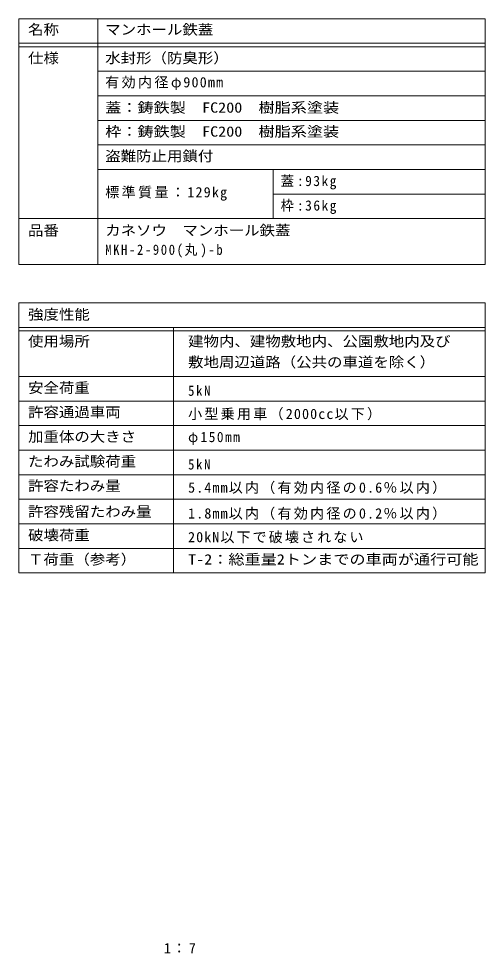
# Model space of a CAD drawing. Units: millimetres on the paper, enlarged 7 times. Extents: x -1063 to 1330, y -947 to 967.
# Drawn here: x 399 to 1330, y -940 to 925 of the extents above; entities that cross this region are included whole.
import ezdxf
from ezdxf.enums import TextEntityAlignment as Align

# ---------------------------------------------------------------- set-up
doc = ezdxf.new("R2010")
doc.units = ezdxf.units.MM
doc.header["$LTSCALE"] = 7
doc.layers.add('F-5_F-5ﾚｲﾔ', color=2, linetype='Continuous')
doc.layers.add('F-F_F-Fﾚｲﾔ', color=3, linetype='Continuous', lineweight=9)
doc.styles.add('ＭＳ ゴシック', font='')
doc.styles.get('ＭＳ ゴシック').set_extended_font_data('MS Gothic')

msp = doc.modelspace()

# ---------------------------------------------------------------- linework, layer by layer
at = {"layer": 'F-F_F-Fﾚｲﾔ', "color": 7}
for p, q in [((398.665, 925.4), (1329.692, 925.4)), ((398.665, 925.4), (398.665, 435.064)), ((556.481, 925.4), (556.481, 435.064)), ((1329.692, 925.4), (1329.692, 435.064)), ((398.665, 876.4), (1329.692, 876.4)), ((398.665, 869.4), (1329.692, 869.4)), ((1329.692, 820.4), (556.481, 820.4)), ((1329.692, 771.4), (556.481, 771.4)), ((556.481, 722.4), (1329.692, 722.4)), ((556.481, 673.401), (1329.692, 673.401)), ((556.481, 624.401), (1329.692, 624.401)), ((906.481, 624.401), (906.481, 526.4)), ((906.481, 575.401), (1329.692, 575.401)), ((398.665, 526.4), (1329.692, 526.4)), ((398.665, 435.064), (1329.692, 435.064)), ((398.665, 358.401), (1329.692, 358.401)), ((398.665, 358.401), (398.665, -180.599)), ((1329.692, 358.401), (1329.692, -180.599)), ((398.665, 309.401), (1329.692, 309.401)), ((398.665, 302.401), (1329.692, 302.401)), ((707.753, 309.401), (707.753, -180.599)), ((398.665, 211.401), (1329.692, 211.401)), ((398.665, 162.401), (1329.692, 162.401)), ((398.665, 113.401), (1329.692, 113.401)), ((1329.692, 64.401), (398.665, 64.401)), ((398.665, 15.401), (1329.692, 15.401)), ((398.665, -33.599), (1329.692, -33.599)), ((398.665, -82.598), (1329.692, -82.598)), ((398.665, -131.598), (1329.692, -131.598)), ((398.665, -180.599), (1329.692, -180.599))]:
    msp.add_line(p, q, dxfattribs=at)

# ---------------------------------------------------------------- texts
at = {"layer": 'F-5_F-5ﾚｲﾔ', "insert": (688.275, -939.612), "char_height": 20.53, "attachment_point": 7, "style": 'ＭＳ ゴシック'}
msp.add_mtext('\\T1.19;1：7', dxfattribs=at)
at = {"layer": 'F-F_F-Fﾚｲﾔ', "style": 'ＭＳ ゴシック'}
for s, width, p in [('名称', 1.1, (417.297, 887.409)), ('マンホール鉄蓋', 1.1, (571.295, 887.409)), ('仕様', 1.1, (417.297, 830.53)), ('水封形（防臭形）', 1.1, (571.295, 830.53)), ('蓋：鋳鉄製\u3000FC200\u3000樹脂系塗装', 1.15, (571.295, 731.687)), ('枠：鋳鉄製\u3000FC200\u3000樹脂系塗装', 1.15, (571.295, 683.856)), ('盗難防止用鎖付', 1.1, (571.295, 634.855)), ('品番', 1.1, (417.297, 486.52)), ('カネソウ\u3000マンホール鉄蓋', 1.1, (571.295, 486.52)), ('強度性能', 1.1, (417.297, 318.773)), ('使用場所', 1.1, (417.297, 265.225)), ('建物内、建物敷地内、公園敷地内及び', 1.1, (736.688, 265.225)), ('敷地周辺道路（公共の車道を除く）', 1.1, (736.688, 223.734)), ('安全荷重', 1.1, (417.297, 172.502)), ('許容通過車両', 1.1, (417.297, 123.882)), ('加重体の大きさ', 1.1, (417.297, 74.882)), ('たわみ試験荷重', 1.1, (417.297, 25.502)), ('許容たわみ量', 1.1, (417.297, -23.118)), ('許容残留たわみ量', 1.1, (417.297, -74.694)), ('破壊荷重', 1.1, (417.297, -121.599)), ('Ｔ荷重（参考）', 1.1, (417.297, -169.944)), ('T-2：総重量2トンまでの車両が通行可能', 1.15, (736.688, -169.944))]:
    msp.add_text(s, height=20.53, dxfattribs=dict(at, width=width)).set_placement(p, align=Align.BOTTOM_LEFT)
at = {"layer": 'F-F_F-Fﾚｲﾔ', "char_height": 20.53, "attachment_point": 7, "style": 'ＭＳ ゴシック'}
for s, insert in [('\\T1.17;有効内径φ900mm', (571.295, 782.78)), ('\\T1.23;\\W0.95;蓋:93kg', (921.295, 584.688)), ('\\T1.17;標準質量：129kg', (571.295, 562.189)), ('\\T1.23;\\W0.95;枠:36kg', (921.295, 535.687)), ('\\T1.26;\\W0.9;MKH-2-900(丸)-b', (571.295, 448.706)), ('\\T1.27;\\W0.9;5kN', (736.688, 172.502)), ('\\T1.16;小型乗用車（2000cc以下）', (736.688, 123.882)), ('\\T1.23;\\W0.95;φ150mm', (736.688, 74.882)), ('\\T1.27;\\W0.9;5kN', (736.688, 25.502)), ('\\T1.16;5.4mm以内（有効内径の0.6％以内）', (736.688, -23.118)), ('\\T1.16;1.8mm以内（有効内径の0.2％以内）', (736.688, -74.694)), ('\\T1.15;20kN以下で破壊されない', (736.688, -121.599))]:
    msp.add_mtext(s, dxfattribs=dict(at, insert=insert))

doc.saveas('drawing.dxf')
